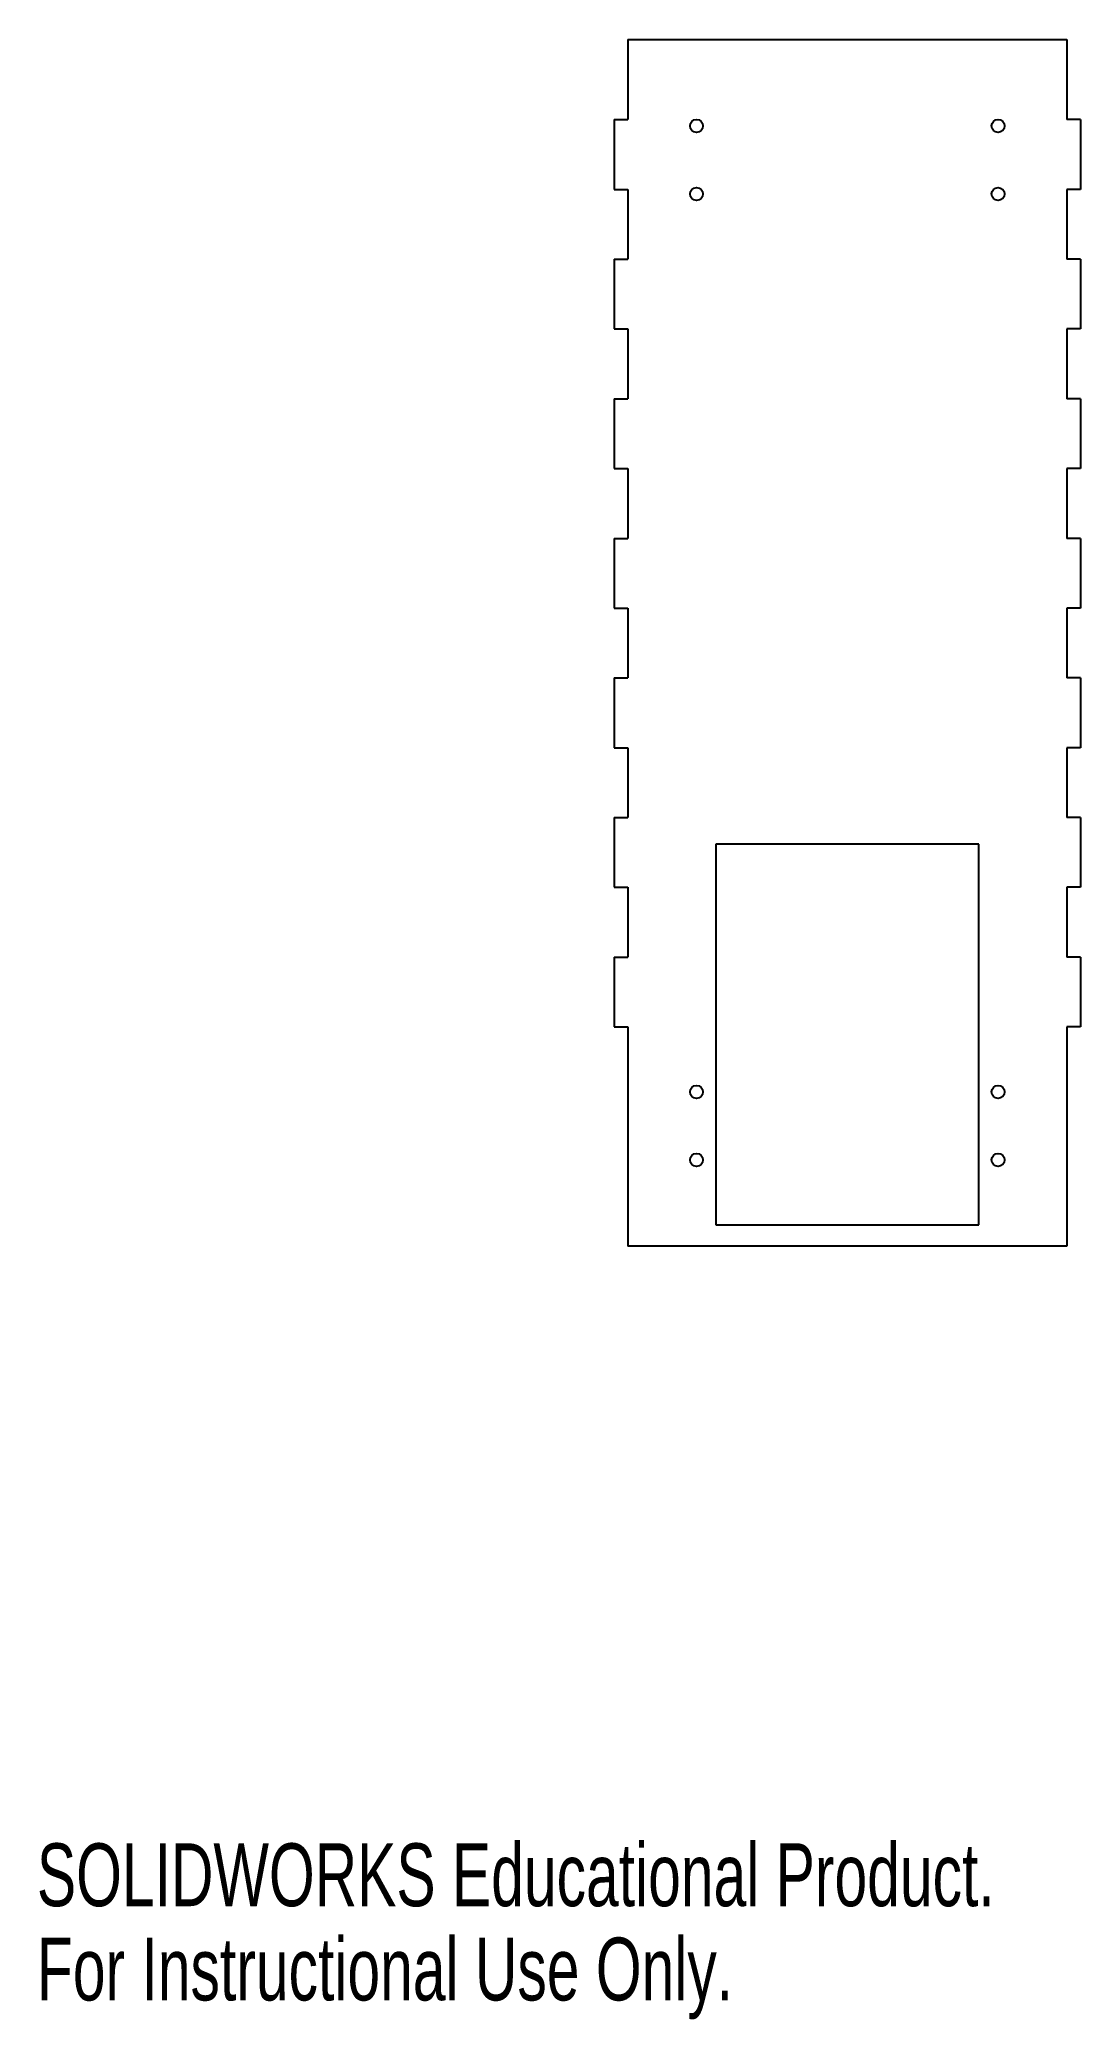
# Model space of a CAD drawing. Header units: millimetres. Extents: x 1 to 242, y 0 to 458.
import ezdxf

# ---------------------------------------------------------------- set-up
doc = ezdxf.new("R2010")
doc.units = ezdxf.units.MM
doc.styles.add('SLDTEXTSTYLE0', font='TXT', dxfattribs={"width": 0.7})

msp = doc.modelspace()

# ---------------------------------------------------------------- linework, layer by layer
at = {"color": 7, "linetype": 'Continuous', "lineweight": 25}
for p, q in [((136.86, 458.21), (136.86, 439.69)), ((136.86, 458.21), (238.46, 458.21)), ((238.46, 458.21), (238.46, 439.69)), ((133.68, 439.69), (133.68, 423.53)), ((133.68, 439.69), (136.86, 439.69)), ((241.63, 439.69), (238.46, 439.69)), ((241.63, 439.69), (241.63, 423.53)), ((133.68, 423.53), (136.86, 423.53)), ((136.86, 423.53), (136.86, 407.37)), ((241.63, 423.53), (238.46, 423.53)), ((238.46, 423.53), (238.46, 407.37)), ((133.68, 407.37), (133.68, 391.21)), ((133.68, 407.37), (136.86, 407.37)), ((241.63, 407.37), (238.46, 407.37)), ((241.63, 407.37), (241.63, 391.21)), ((133.68, 391.21), (136.86, 391.21)), ((136.86, 391.21), (136.86, 375.05)), ((241.63, 391.21), (238.46, 391.21)), ((238.46, 391.21), (238.46, 375.05)), ((133.68, 375.05), (133.68, 358.89)), ((133.68, 375.05), (136.86, 375.05)), ((241.63, 375.05), (238.46, 375.05)), ((241.63, 375.05), (241.63, 358.89)), ((133.68, 358.89), (136.86, 358.89)), ((136.86, 358.89), (136.86, 342.73)), ((241.63, 358.89), (238.46, 358.89)), ((238.46, 358.89), (238.46, 342.73)), ((133.68, 342.73), (133.68, 326.57)), ((133.68, 342.73), (136.86, 342.73)), ((241.63, 342.73), (238.46, 342.73)), ((241.63, 342.73), (241.63, 326.57)), ((133.68, 326.57), (136.86, 326.57)), ((136.86, 326.57), (136.86, 310.41)), ((241.63, 326.57), (238.46, 326.57)), ((238.46, 326.57), (238.46, 310.41)), ((133.68, 310.41), (133.68, 294.25)), ((133.68, 310.41), (136.86, 310.41)), ((241.63, 310.41), (238.46, 310.41)), ((241.63, 310.41), (241.63, 294.25)), ((133.68, 294.25), (136.86, 294.25)), ((136.86, 294.25), (136.86, 278.09)), ((241.63, 294.25), (238.46, 294.25)), ((238.46, 294.25), (238.46, 278.09)), ((133.68, 278.09), (133.68, 261.93)), ((133.68, 278.09), (136.86, 278.09)), ((241.63, 278.09), (238.46, 278.09)), ((241.63, 278.09), (241.63, 261.93)), ((218.08, 271.94), (157.23, 271.94)), ((157.23, 271.94), (157.23, 183.81)), ((218.08, 183.81), (218.08, 271.94)), ((133.68, 261.93), (136.86, 261.93)), ((136.86, 261.93), (136.86, 245.77)), ((241.63, 261.93), (238.46, 261.93)), ((238.46, 261.93), (238.46, 245.77)), ((133.68, 245.77), (133.68, 229.61)), ((133.68, 245.77), (136.86, 245.77)), ((241.63, 245.77), (238.46, 245.77)), ((241.63, 245.77), (241.63, 229.61)), ((133.68, 229.61), (136.86, 229.61)), ((136.86, 229.61), (136.86, 178.81)), ((241.63, 229.61), (238.46, 229.61)), ((238.46, 229.61), (238.46, 178.81)), ((157.23, 183.81), (218.08, 183.81)), ((238.46, 178.81), (136.86, 178.81))]:
    msp.add_line(p, q, dxfattribs=at)
for centre in [(152.73, 438.21), (222.58, 438.21), (152.73, 422.46), (222.58, 422.46), (152.73, 214.56), (222.58, 214.56), (152.73, 198.81), (222.58, 198.81)]:
    msp.add_circle(centre, 1.5, dxfattribs=at)

# ---------------------------------------------------------------- texts
at = {"color": 7, "linetype": 'Continuous', "char_height": 14.5493, "attachment_point": 1, "style": 'SLDTEXTSTYLE0'}
for s, insert in [('SOLIDWORKS Educational Product.', (0, 40.58)), ('For Instructional Use Only.', (0, 18.76))]:
    msp.add_mtext(s, dxfattribs=dict(at, insert=insert))

doc.saveas('drawing.dxf')
